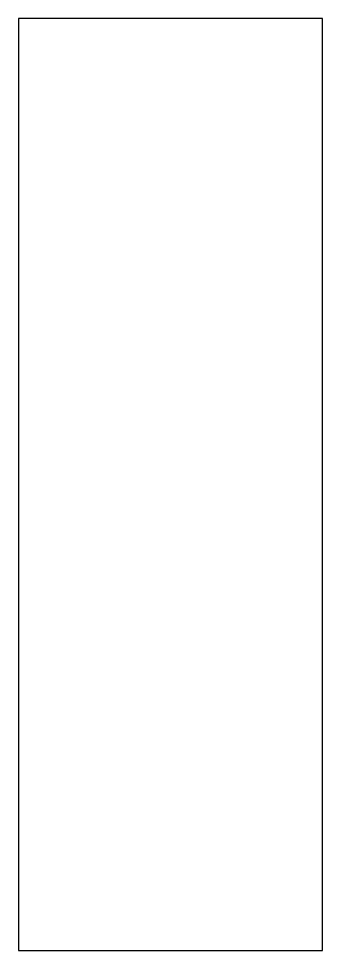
# Model space of a CAD drawing. Header units: millimetres. Extents: x 38.2 to 64.5, y 139.2 to 220.
import ezdxf

# ---------------------------------------------------------------- set-up
doc = ezdxf.new("R2010")
doc.units = ezdxf.units.MM

msp = doc.modelspace()

# ---------------------------------------------------------------- linework, layer by layer
for p, q in [((64.55, 220, 29), (38.25, 220, 29)), ((38.25, 220, 29), (38.25, 139.2, 29)), ((64.55, 139.2, 29), (64.55, 220, 29)), ((38.25, 139.2, 29), (64.55, 139.2, 29))]:
    msp.add_line(p, q)

doc.saveas('drawing.dxf')
